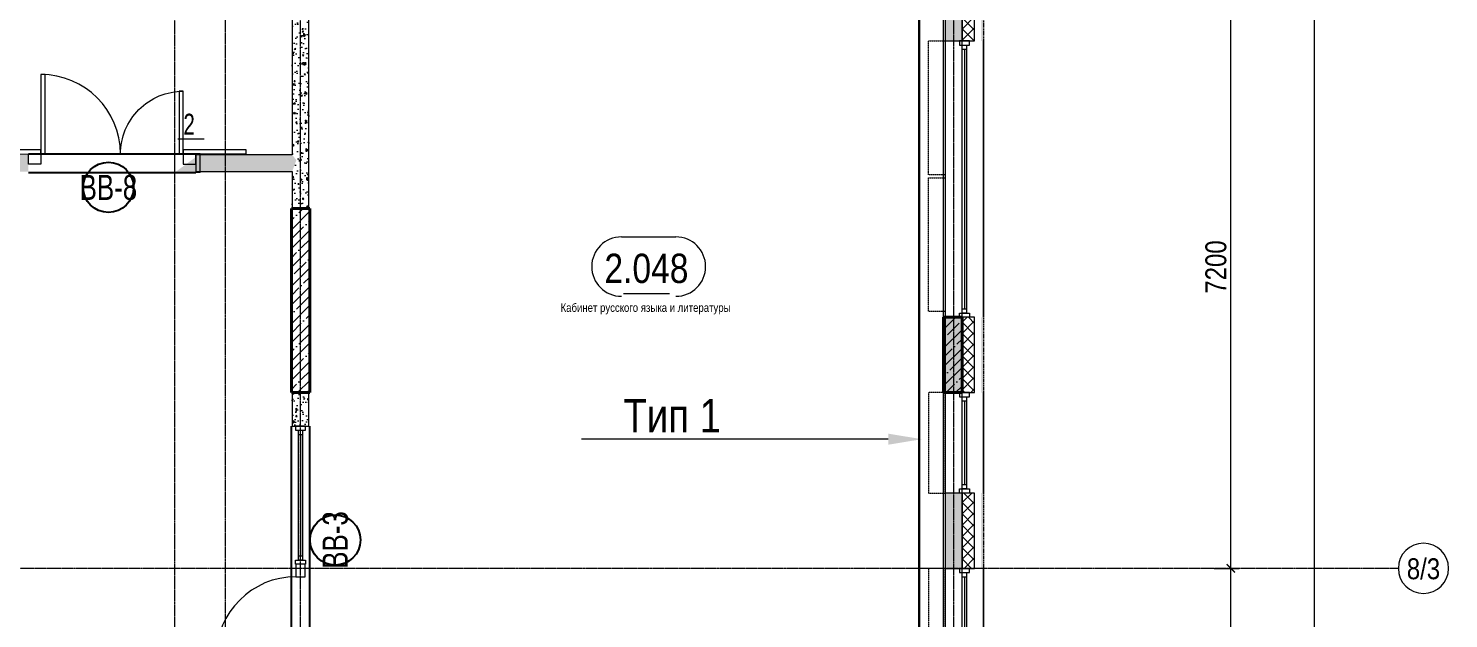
# Model space of a CAD drawing. Header units: millimetres. Extents: x -65509 to 912790, y 446 to 713294.
# Drawn here: x 245745 to 262705, y 147375 to 154425 of the extents above; entities that cross this region are included whole.
import ezdxf
from ezdxf import colors
from ezdxf.entities.mleader import LeaderData, LeaderLine
from ezdxf.enums import TextEntityAlignment as Align
from ezdxf.math import Vec2, Vec3

# ---------------------------------------------------------------- set-up
doc = ezdxf.new("R2010")
doc.units = ezdxf.units.MM
for name, pattern in [('CENTER2', [28.575, 19.05, -3.175, 3.175, -3.175]), ('DASHED', [19.05, 12.7, -6.35]), ('HIDDEN2', [4.7625, 3.175, -1.5875])]:
    doc.linetypes.add(name, pattern=pattern)
doc.layers.get('Defpoints').update_dxf_attribs({"color": 250})
for name, color, linetype, lineweight in [('A-Wall_Материал_Газоблок_Контур', 250, 'Continuous', 0), ('АР_Area', 250, 'Continuous', 5), ('АР_Витраж', 250, 'Continuous', 13), ('АР_Витраж марка', 250, 'Continuous', 9), ('АР_Двери_витраж', 250, 'Continuous', 9), ('АР_Колонны', 250, 'Continuous', 30), ('АР_Окна', 250, 'Continuous', 5), ('АР_Отв. марка', 250, 'Continuous', 9), ('АР_Стены ЖБ', 250, 'Continuous', 35), ('АР_Стены ПЕНОблок', 250, 'Continuous', 20), ('АР_Утеплитель', 250, 'Continuous', 0), ('АР_Штриховка', 250, 'Continuous', 0), ('КМ_Фахверки', 250, 'Continuous', 25), ('Размеры зашивки ГКЛ', 250, 'Continuous', 0), ('РД_Оси_100', 250, 'Continuous', 0), ('РД_Оси_размер', 250, 'Continuous', 0), ('РД_проем_инж перемыч_фахверк', 250, 'Continuous', 18), ('СС_Отверстия', 250, 'Continuous', 9)]:
    doc.layers.add(name, color=color, linetype=linetype, lineweight=lineweight)
doc.layers.add('АР_Делит', color=250, linetype='Continuous', lineweight=0, plot=False)
doc.layers.add('РД_Проем', color=250, linetype='Continuous', lineweight=0, plot=False)
doc.layers.add('АР_Отопительные приборы', color=1, linetype='HIDDEN2', lineweight=0, true_color=0xff0000)
doc.layers.add('Зашивка радиаторов тип 1 (фанера и МДФ)', color=7, linetype='Continuous', lineweight=0, true_color=0x000085)
doc.layers.add('РД_Витраж_вн', color=250, linetype='Continuous')
doc.styles.add('Arial0', font='arial.ttf')
doc.styles.add('Arial_09', font='ARIALN.TTF', dxfattribs={"width": 0.9})
doc.styles.add('style1', font='ARIALN.TTF')
doc.styles.add('ккк', font='isocpeur.ttf', dxfattribs={"width": 0.85, "oblique": 15})
doc.dimstyles.new('Dim100_ареал', dxfattribs={"dimscale": 100, "dimtxt": 2.5, "dimasz": 1, "dimexe": 1, "dimexo": 1, "dimgap": 0.5, "dimtad": 1, "dimzin": 12, "dimdsep": 46, "dimtxsty": 'style1', "dimblk": 'ARCHTICK', "dimcen": 1, "dimdle": 1, "dimclrd": 256, "dimclre": 256, "dimaunit": 1, "dimadec": 0, "dimazin": 3, "dimtfac": 1, "dimtmove": 1, "dimatfit": 3, "dimldrblk": 'OPEN30', "dimfxl": 4, "dimfxlon": 1, "dimtolj": 1, "dimtzin": 0, "dimlwd": 9, "dimlwe": 9, "dimarcsym": 0})
pattern_1 = [(45, (142195.16, 127275.07), (-112.2532, 112.2532), []), (45, (142307.41, 127275.07), (-112.2532, 112.2532), [198.4375, -39.6875, 0, -39.6875])]

# ---------------------------------------------------------------- blocks, each defined once
blk = doc.blocks.new('A-iden')
at = {"linetype": 'Continuous', "lineweight": 5}
blk.add_circle((0, -4), 3, dxfattribs=at)
at = {"color": 0, "linetype": 'Continuous', "lineweight": 20, "style": 'ккк', "width": 0.85}
blk.add_attdef('ID', text='', height=8, dxfattribs=at).set_placement((0.31, -3.85), align=Align.MIDDLE_CENTER)
blk = doc.blocks.new('_ArchTick')
at = {"color": 0, "linetype": 'ByBlock', "const_width": 0.15}
blk.add_lwpolyline([(-0.5, -0.5), (0.5, 0.5)], dxfattribs=at)
blk = doc.blocks.new('*D243')
at = {"layer": 'Defpoints', "color": 0, "transparency": 16777216}
for p in [(116910, 69000), (118910, 69000), (116910, 0)]:
    blk.add_point(p, dxfattribs=at)
at = {"layer": 'РД_Оси_размер', "color": 0, "lineweight": 5, "transparency": 16777216}
for p, q in [((118910, -100), (118910, 69100)), ((118710, 69000), (119010, 69000)), ((118710, 0), (119010, 0))]:
    blk.add_line(p, q, dxfattribs=at)
at = {"layer": 'РД_Оси_размер', "color": 0, "lineweight": 5, "transparency": 16777216, "xscale": 100, "yscale": 100, "zscale": 100}
for p, rotation in [((118910, 69000), 90), ((118910, 0), 270)]:
    blk.add_blockref('_ArchTick', p, dxfattribs=dict(at, rotation=rotation))
at = {"layer": 'РД_Оси_размер', "color": 0, "transparency": 16777216, "insert": (118732, 34500), "char_height": 250, "attachment_point": 5, "rotation": 90, "style": 'style1'}
blk.add_mtext('\\A1;69000', dxfattribs=at)
blk = doc.blocks.new('_Open30')
at = {"color": 0, "linetype": 'ByBlock', "lineweight": -2}
for p, q in [((-1, 0.27), (0, 0)), ((0, 0), (-1, -0.27)), ((0, 0), (-1, 0))]:
    blk.add_line(p, q, dxfattribs=at)
blk = doc.blocks.new('*D350')
at = {"layer": 'Defpoints', "color": 0, "transparency": 16777216}
for p in [(116910, 20700), (117910, 20700), (116910, 18600)]:
    blk.add_point(p, dxfattribs=at)
at = {"layer": 'РД_Оси_размер', "color": 0, "lineweight": 5, "transparency": 16777216}
for p, q in [((117710, 20700), (118010, 20700)), ((117910, 18500), (117910, 20800)), ((117710, 18600), (118010, 18600))]:
    blk.add_line(p, q, dxfattribs=at)
at = {"layer": 'РД_Оси_размер', "color": 0, "lineweight": 5, "transparency": 16777216, "xscale": 100, "yscale": 100, "zscale": 100}
for p, rotation in [((117910, 20700), 90), ((117910, 18600), 270)]:
    blk.add_blockref('_ArchTick', p, dxfattribs=dict(at, rotation=rotation))
at = {"layer": 'РД_Оси_размер', "color": 0, "transparency": 16777216, "insert": (117732, 19650), "char_height": 250, "attachment_point": 5, "rotation": 90, "style": 'style1'}
blk.add_mtext('\\A1;2100', dxfattribs=at)
blk = doc.blocks.new('*D351')
at = {"layer": 'Defpoints', "color": 0, "transparency": 16777216}
for p in [(116910, 27900), (117910, 27900), (116910, 20700)]:
    blk.add_point(p, dxfattribs=at)
at = {"layer": 'РД_Оси_размер', "color": 0, "lineweight": 5, "transparency": 16777216}
for p, q in [((117910, 20600), (117910, 28000)), ((117710, 27900), (118010, 27900)), ((117710, 20700), (118010, 20700))]:
    blk.add_line(p, q, dxfattribs=at)
at = {"layer": 'РД_Оси_размер', "color": 0, "lineweight": 5, "transparency": 16777216, "xscale": 100, "yscale": 100, "zscale": 100}
for p, rotation in [((117910, 27900), 90), ((117910, 20700), 270)]:
    blk.add_blockref('_ArchTick', p, dxfattribs=dict(at, rotation=rotation))
at = {"layer": 'РД_Оси_размер', "color": 0, "transparency": 16777216, "insert": (117732, 24300), "char_height": 250, "attachment_point": 5, "rotation": 90, "style": 'style1'}
blk.add_mtext('\\A1;7200', dxfattribs=at)
blk = doc.blocks.new('MOK-МаркаПом_овал_ареал')
for p, q in [((-2.99, 3.76), (3.52, 3.76)), ((-2.75, -3), (2.75, -3))]:
    blk.add_line(p, q)
for centre, radius, start, end in [((-2.99, 0.21), 3.55, 90, 270), ((3.52, 0.21), 3.55, 270, 90), ((-7.41, 0), 7.16, 0, 0.001)]:
    blk.add_arc(centre, radius, start, end)
at = {"color": 0, "style": 'style1'}
blk.add_attdef('АР-ПОМЕЩЕНИЕ:НОМЕР', text='', height=3, dxfattribs=at).set_placement((0.26, 0), align=Align.MIDDLE)
blk = doc.blocks.new('MOK-МаркаПроема инж.')
blk.add_line((-1.33, -1.75), (1.8, -1.75))
at = {"color": 0, "style": 'Arial0', "width": 0.7}
blk.add_attdef('АР-ПРОЕМ:Коробка', text='', height=2.5, dxfattribs=at).set_placement((0, 0), align=Align.MIDDLE)
blk = doc.blocks.new('МаркаВитража1')
at = {"layer": 'Defpoints'}
blk.add_circle((0, 0), 3, dxfattribs=at)
at = {"color": 0, "linetype": 'ByBlock', "lineweight": -2, "style": 'Arial_09', "width": 0.9}
blk.add_attdef('АР-ОКНО:НАИМЕНОВАНИЕ', text='', height=3, dxfattribs=at).set_placement((0, 0), align=Align.MIDDLE)
blk = doc.blocks.new('СОШ_2200_АР_ОСИ_М100_28.05.24')
at = {"layer": 'АР_Делит', "color": 5, "linetype": 'DASHED'}
blk.add_lwpolyline([(114955, 135155), (114955, -355), (93595.036, -355), (93595.036, 13855), (94145, 13855), (94145, 68320), (66055, 68320), (66055, 13857.73), (83455, 13857.73), (83455, -355), (45245, -355), (45245, 13145), (44695, 13145), (44695, 26755), (45245, 26755), (45245, 68320), (20455, 68320), (20455, 26755), (27955, 26755), (27955, 13145), (-355, 13145), (-355, 100855), (37145, 100855), (37145, 129155)], dxfattribs=at)
at = {"layer": 'РД_Оси_100', "linetype": 'CENTER2'}
for p, q in [((114600, -6155), (114600, 139938.679)), ((119910, 20700), (94200, 20700))]:
    blk.add_line(p, q, dxfattribs=at)
for points in [[(105300, -6155), (105300, 139938.679)], [(105900, 139938.679), (105900, -6155)], [(106800, -6155), (106800, 139938.679)]]:
    blk.add_lwpolyline(points, dxfattribs=at)
at = {"layer": 'РД_Оси_100', "color": 0}
ref = blk.add_blockref('A-iden', (120210, 21100), dxfattribs=dict(at, xscale=-100, yscale=100, zscale=100))
ref.add_attrib('ID', '8/3', dxfattribs={"layer": '0', "linetype": 'Continuous', "height": 250, "style": 'style1'}).set_placement((120210, 20700), align=Align.MIDDLE)
at = {"layer": 'РД_Оси_размер'}
for base, p1, p2, picture, middle in [((118910, 69000), (116910, 0), (116910, 69000), '*D243', (118732.357, 34500)), ((117910, 27900), (116910, 20700), (116910, 27900), '*D351', (117732.357, 24300)), ((117910, 20700), (116910, 18600), (116910, 20700), '*D350', (117732.357, 19650))]:
    dim = blk.add_linear_dim(base=base, p1=p1, p2=p2, angle=90, dimstyle='Dim100_ареал', dxfattribs=at)
    dim.commit()
    dim.dimension.update_dxf_attribs({"geometry": picture, "text_midpoint": middle})

msp = doc.modelspace()

# ---------------------------------------------------------------- hatches: boundary and pattern name
at = {"layer": 'АР_Штриховка', "linetype": 'Continuous', "lineweight": 0}
h = msp.add_hatch(dxfattribs=at)
h.set_pattern_fill('AR-CONC', color=256, angle=-360, style=0)
h.set_pattern_definition([(50, (142195.16, 127275.07), (182.18467, -15.93909), [19.05, -209.55]), (355, (142195.16, 127275.07), (-35.24342, 191.05685), [15.24, -167.64058]), (100.45144, (142210.34, 127273.74), (146.94125, 175.11775), [16.19, -178.09024]), (46.1842, (142195.16, 127325.87), (271.07904, -42.04233), [28.575, -314.325]), (96.63556, (142217.75, 127322.37), (237.40413, 247.4261), [24.285, -267.1356]), (351.18415, (142195.16, 127325.87), (237.40413, 247.4261), [22.85997, -251.45973]), (21, (142220.56, 127313.17), (151.6144, -102.2652), [19.05, -209.55]), (326, (142220.56, 127313.17), (61.80203, 184.18797), [15.24, -167.64]), (71.45145, (142233.2, 127304.65), (213.41642, 81.92277), [16.19, -178.08994]), (37.5, (142195.16, 127275.07), (3.088603, 84.55504), [0, -165.608, 0, -170.18, 0, -168.275]), (7.5, (142195.16, 127275.07), (66.81966, 100.180575), [0, -97.028, 0, -161.798, 0, -64.135]), (327.5, (142138.515, 127275.07), (135.590595, -5.728744), [0, -63.5, 0, -198.12, 0, -262.89]), (317.5, (142113.12, 127275.07), (148.12918, 25.42649), [0, -82.55, 0, -131.572, 0, -186.69])])
h.paths.add_polyline_path([(256895.157, 164375.073), (256695.157, 164375.073), (256695.157, 163575.073), (256895.157, 163575.073)], flags=0)
h.paths.add_polyline_path([(256895.157, 160275.073), (256695.157, 160275.073), (256695.157, 159375.073), (256895.157, 159375.073)], flags=0)
h.paths.add_polyline_path([(256895.157, 158175.073), (256695.157, 158175.073), (256695.157, 157275.073), (256895.157, 157275.073)], flags=0)
h.paths.add_polyline_path([(256895.157, 156075.073), (256695.157, 156075.073), (256695.157, 154275.073), (256895.157, 154275.073)], flags=0)
h.paths.add_polyline_path([(256895.157, 150975.073), (256695.157, 150975.073), (256695.157, 150075.073), (256895.157, 150075.073)], flags=0)
h.paths.add_polyline_path([(256895.157, 148875.073), (256695.157, 148875.073), (256695.157, 147975.073), (256895.157, 147975.073)], flags=0)
h.paths.add_polyline_path([(256895.157, 146775.073), (256695.157, 146775.073), (256695.157, 144975.073), (256895.157, 144975.073)], flags=0)
h.paths.add_polyline_path([(256895.157, 141675.073), (256695.157, 141675.073), (256695.157, 140775.073), (256895.157, 140775.073)], flags=0)
h.paths.add_polyline_path([(256895.157, 139575.073), (256695.157, 139575.073), (256695.157, 138675.073), (256895.157, 138675.073)], flags=0)
h.paths.add_polyline_path([(256895.157, 137475.073), (256695.157, 137475.073), (256695.157, 135575.073), (256895.157, 135575.073)], flags=0)
h.paths.add_polyline_path([(256895.157, 132275.073), (256695.157, 132275.073), (256695.157, 131375.073), (256895.157, 131375.073)], flags=0)
h.paths.add_polyline_path([(256895.157, 130175.073), (256695.157, 130175.073), (256695.157, 129275.073), (256895.157, 129275.073)], flags=0)
h.paths.add_polyline_path([(256895.157, 128075.073), (256695.157, 128075.073), (256695.157, 127375.073), (256895.157, 127175.073)], flags=0)
h = msp.add_hatch(dxfattribs=at)
h.set_pattern_fill('ANSI37', color=256, scale=30, angle=-360, style=0)
h.set_pattern_definition([(45, (142195.16, 127275.07), (-67.35192, 67.35192), []), (135, (142195.16, 127275.07), (-67.35192, -67.35192), [])])
h.paths.add_polyline_path([(257045.157, 164375.073), (256895.157, 164375.073), (256895.157, 163575.073), (257045.157, 163575.073)], flags=0)
h.paths.add_polyline_path([(257045.157, 160275.073), (256895.157, 160275.073), (256895.157, 159375.073), (257045.157, 159375.073)], flags=0)
h.paths.add_polyline_path([(257045.157, 158175.073), (256895.157, 158175.073), (256895.157, 157275.073), (257045.157, 157275.073)], flags=0)
h.paths.add_polyline_path([(257045.157, 156075.073), (256895.157, 156075.073), (256895.157, 154275.073), (257045.157, 154275.073)], flags=0)
h.paths.add_polyline_path([(257045.157, 150975.073), (256895.157, 150975.073), (256895.157, 150075.073), (257045.157, 150075.073)], flags=0)
h.paths.add_polyline_path([(257045.157, 148875.073), (256895.157, 148875.073), (256895.157, 147975.073), (257045.157, 147975.073)], flags=0)
h.paths.add_polyline_path([(257045.157, 146775.073), (256895.157, 146775.073), (256895.157, 144975.073), (257045.157, 144975.073)], flags=0)
h.paths.add_polyline_path([(257045.157, 141675.073), (256895.157, 141675.073), (256895.157, 140775.073), (257045.157, 140775.073)], flags=0)
h.paths.add_polyline_path([(257045.157, 139575.073), (256895.157, 139575.073), (256895.157, 138675.073), (257045.157, 138675.073)], flags=0)
h.paths.add_polyline_path([(257045.157, 137475.073), (256895.157, 137475.073), (256895.157, 135575.073), (257045.157, 135575.073)], flags=0)
h.paths.add_polyline_path([(257045.157, 132275.073), (256895.157, 132275.073), (256895.157, 131375.073), (257045.157, 131375.073)], flags=0)
h.paths.add_polyline_path([(257045.157, 130175.073), (256895.157, 130175.073), (256895.157, 129275.073), (257045.157, 129275.073)], flags=0)
h.paths.add_polyline_path([(257045.157, 128075.073), (256895.157, 128075.073), (256895.157, 127175.073), (257045.157, 127025.073)], flags=0)
h = msp.add_hatch(dxfattribs=at)
h.set_pattern_fill('_U', color=256, angle=-360, style=0, pattern_type=0)
h.set_pattern_definition([(360, (142195.1574, 127275.0729), (-4e-16, 1), [])])
h.paths.add_polyline_path([(257150.157, 164375.073), (257125.157, 164375.073), (257125.157, 163575.073), (257150.157, 163575.073)], flags=0)
h.paths.add_polyline_path([(257150.157, 160275.073), (257125.157, 160275.073), (257125.157, 159375.073), (257150.157, 159375.073)], flags=0)
h.paths.add_polyline_path([(257150.157, 158175.073), (257125.157, 158175.073), (257125.157, 157275.073), (257150.157, 157275.073)], flags=0)
h.paths.add_polyline_path([(257150.157, 156075.073), (257125.157, 156075.073), (257125.157, 154275.073), (257150.157, 154275.073)], flags=0)
h.paths.add_polyline_path([(257150.157, 150975.073), (257125.157, 150975.073), (257125.157, 150075.073), (257150.157, 150075.073)], flags=0)
h.paths.add_polyline_path([(257150.157, 148875.073), (257125.157, 148875.073), (257125.157, 147975.073), (257150.157, 147975.073)], flags=0)
h.paths.add_polyline_path([(257150.157, 146775.073), (257125.157, 146775.073), (257125.157, 144975.073), (257150.157, 144975.073)], flags=0)
h.paths.add_polyline_path([(257150.157, 141675.073), (257125.157, 141675.073), (257125.157, 140775.073), (257150.157, 140775.073)], flags=0)
h.paths.add_polyline_path([(257150.157, 139575.073), (257125.157, 139575.073), (257125.157, 138675.073), (257150.157, 138675.073)], flags=0)
h.paths.add_polyline_path([(257150.157, 137475.073), (257125.157, 137475.073), (257125.157, 135575.073), (257150.157, 135575.073)], flags=0)
h.paths.add_polyline_path([(257150.157, 132275.073), (257125.157, 132275.073), (257125.157, 131375.073), (257150.157, 131375.073)], flags=0)
h.paths.add_polyline_path([(257150.157, 130175.073), (257125.157, 130175.073), (257125.157, 129275.073), (257150.157, 129275.073)], flags=0)
h.paths.add_polyline_path([(257150.157, 128075.073), (257125.157, 128075.073), (257125.157, 126945.073), (257150.157, 126920.073)], flags=0)
h = msp.add_hatch(dxfattribs=at)
h.set_pattern_fill('AR-CONC', color=256, angle=-315, style=0)
h.set_pattern_definition([(95, (142195.16, 127275.07), (140.09465, 117.55338), [19.05, -209.55]), (40, (142195.16, 127275.07), (-160.01845, 110.17673), [15.24, -167.64058]), (145.45144, (142206.83, 127284.87), (-19.9238, 227.7301), [16.19, -178.09024]), (91.1842, (142159.24, 127311), (221.41024, 161.9534), [28.575, -314.325]), (141.63556, (142177.7, 127324.5), (-7.0866, 342.82676), [24.285, -267.1356]), (36.18415, (142159.24, 127311), (-7.0866, 342.82676), [22.86, -251.4597]), (66, (142186.18, 127319.97), (179.51998, 34.89515), [19.05, -209.55]), (11, (142186.18, 127319.97), (-86.53993, 173.9412), [15.24, -167.64]), (116.45145, (142201.14, 127322.88), (92.98005, 208.83634), [16.19, -178.08994]), (82.5, (142195.16, 127275.07), (-57.60547, 61.973414), [0, -165.608, 0, -170.18, 0, -168.275]), (52.5, (142195.16, 127275.07), (-23.58973, 118.087), [0, -97.028, 0, -161.798, 0, -64.135]), (12.5, (142155.105, 127235.02), (99.927863, 91.826196), [0, -63.5, 0, -198.12, 0, -262.89]), (2.5, (142137.14, 127217.06), (86.7639, 122.72239), [0, -82.55, 0, -131.572, 0, -186.69])])
h.paths.add_polyline_path([(249095.16, 154576.073), (248895.16, 154576.073), (248895.158, 152915.073), (248945.158, 152851.739), (249095.158, 152925.073)], flags=0)
h.paths.add_polyline_path([(249095.158, 152925.073), (248945.158, 152851.739), (248895.158, 152715.073), (248895.157, 152275.073), (249095.157, 152275.073)], flags=0)
h = msp.add_hatch(dxfattribs=at)
h.set_pattern_fill('AR-CONC', color=256, angle=45, style=0)
h.set_pattern_definition([(95, (142195.16, 127275.07), (140.09465, 117.55338), [19.05, -209.55]), (40, (142195.16, 127275.07), (-160.01845, 110.17673), [15.24, -167.64058]), (145.45144, (142206.83, 127284.87), (-19.9238, 227.7301), [16.19, -178.09024]), (91.1842, (142159.24, 127311), (221.41024, 161.9534), [28.575, -314.325]), (141.63556, (142177.7, 127324.5), (-7.0866, 342.82676), [24.285, -267.1356]), (36.18415, (142159.24, 127311), (-7.0866, 342.82676), [22.86, -251.4597]), (66, (142186.18, 127319.97), (179.51998, 34.89515), [19.05, -209.55]), (11, (142186.18, 127319.97), (-86.53993, 173.9412), [15.24, -167.64]), (116.45145, (142201.14, 127322.88), (92.98005, 208.83634), [16.19, -178.08994]), (82.5, (142195.16, 127275.07), (-57.60547, 61.973414), [0, -165.608, 0, -170.18, 0, -168.275]), (52.5, (142195.16, 127275.07), (-23.58973, 118.087), [0, -97.028, 0, -161.798, 0, -64.135]), (12.5, (142155.105, 127235.02), (99.927863, 91.826196), [0, -63.5, 0, -198.12, 0, -262.89]), (2.5, (142137.14, 127217.06), (86.7639, 122.72239), [0, -82.55, 0, -131.572, 0, -186.69])])
h.paths.add_polyline_path([(248895.158, 152715.073), (248945.158, 152851.739), (248895.158, 152915.073), (247745.162, 152915.073), (247745.162, 152715.073)], flags=0)
h.paths.add_polyline_path([(245745.153, 152715.073), (245745.153, 152915.073), (244595.157, 152915.073), (244545.157, 152851.74), (244595.157, 152715.073)], flags=0)
at = {"layer": 'АР_Штриховка', "linetype": 'Continuous', "lineweight": 5}
h = msp.add_hatch(dxfattribs=at)
h.set_pattern_fill('ANSI35', color=256, scale=25, style=0)
h.set_pattern_definition(pattern_1)
h.paths.add_polyline_path([(249105.157, 152275.073), (248885.157, 152275.073), (248885.157, 150075.073), (249105.157, 150075.073)], flags=0)
h = msp.add_hatch(dxfattribs=at)
h.set_pattern_fill('ANSI35', color=256, scale=25, style=0)
h.set_pattern_definition(pattern_1)
h.paths.add_polyline_path([(256895.157, 150975.073), (256675.157, 150975.073), (256675.157, 150075.073), (256895.157, 150075.073)], flags=0)
at = {"layer": 'АР_Штриховка', "linetype": 'Continuous', "lineweight": 0}
h = msp.add_hatch(dxfattribs=at)
h.set_pattern_fill('AR-CONC', color=256, angle=-315, style=0)
h.set_pattern_definition([(95, (142195.16, 127275.07), (140.09465, 117.55338), [19.05, -209.55]), (40, (142195.16, 127275.07), (-160.01845, 110.17673), [15.24, -167.64058]), (145.45144, (142206.83, 127284.87), (-19.9238, 227.7301), [16.19, -178.09024]), (91.1842, (142159.24, 127311), (221.41024, 161.9534), [28.575, -314.325]), (141.63556, (142177.7, 127324.5), (-7.0866, 342.82676), [24.285, -267.1356]), (36.18415, (142159.24, 127311), (-7.0866, 342.82676), [22.86, -251.4597]), (66, (142186.18, 127319.97), (179.51998, 34.89515), [19.05, -209.55]), (11, (142186.18, 127319.97), (-86.53993, 173.9412), [15.24, -167.64]), (116.45145, (142201.14, 127322.88), (92.98005, 208.83634), [16.19, -178.08994]), (82.5, (142195.16, 127275.07), (-57.60547, 61.973414), [0, -165.608, 0, -170.18, 0, -168.275]), (52.5, (142195.16, 127275.07), (-23.58973, 118.087), [0, -97.028, 0, -161.798, 0, -64.135]), (12.5, (142155.105, 127235.02), (99.927863, 91.826196), [0, -63.5, 0, -198.12, 0, -262.89]), (2.5, (142137.14, 127217.06), (86.7639, 122.72239), [0, -82.55, 0, -131.572, 0, -186.69])])
h.paths.add_polyline_path([(249095.157, 150075.073), (248895.157, 150075.073), (248895.157, 149675.073), (249095.157, 149675.073)], flags=0)
h.paths.add_polyline_path([(249095.157, 146775.073), (248895.157, 146775.073), (248895.157, 146475.073), (249095.157, 146475.073)], flags=0)
at = {"layer": 'СС_Отверстия', "linetype": 'Continuous', "lineweight": 5}
for points in [[(247495.157, 152705.073), (247795.157, 152705.073), (247645.157, 152815.073)], [(247795.157, 152705.073), (247795.157, 152925.073), (247645.157, 152815.073)]]:
    msp.add_hatch(color=256, dxfattribs=at).paths.add_polyline_path(points, flags=0)

# ---------------------------------------------------------------- linework, layer by layer
at = {"layer": 'A-Wall_Материал_Газоблок_Контур', "linetype": 'Continuous', "lineweight": 0}
for p, q in [((256695.157, 154275.073), (256695.157, 150975.073)), ((257150.157, 150975.073), (257150.157, 154275.073)), ((256695.157, 150075.073), (256695.157, 148875.073)), ((257150.157, 148875.073), (257150.157, 150075.073)), ((256695.157, 147975.073), (256695.157, 146775.073)), ((257150.157, 146775.073), (257150.157, 147975.073))]:
    msp.add_line(p, q, dxfattribs=at)
at = {"layer": 'АР_Витраж', "linetype": 'Continuous', "lineweight": 5}
for p, q in [((248885.157, 149675.073), (248885.157, 148025.073)), ((249105.157, 149675.073), (249105.157, 148025.073))]:
    msp.add_line(p, q, dxfattribs=at)
at = {"layer": 'АР_Витраж', "linetype": 'Continuous', "lineweight": 13}
for p, q in [((248970.157, 149575.073), (249020.157, 149575.073)), ((248995.157, 149575.073), (248995.157, 148125.073)), ((248970.157, 148125.073), (249020.157, 148125.073))]:
    msp.add_line(p, q, dxfattribs=at)
for points in [[(249055.157, 149625.073), (249055.157, 149675.073), (248935.157, 149675.073), (248935.157, 149625.073)], [(248970.157, 149625.073), (249020.157, 149625.073), (249020.157, 148075.073), (248970.157, 148075.073)], [(249055.157, 148075.073), (249055.157, 148025.073), (248935.157, 148025.073), (248935.157, 148075.073)]]:
    msp.add_lwpolyline(points, close=True, dxfattribs=at)
at = {"layer": 'АР_Двери_витраж', "linetype": 'Continuous', "lineweight": 9}
for points in [[(245895.153, 152925.073), (245945.153, 152925.073), (245945.153, 153875.073), (245895.153, 153875.073)], [(247595.153, 153675.073), (247545.153, 153675.073), (247545.153, 152925.073), (247595.153, 152925.073)], [(245895.153, 152805.073), (245745.153, 152805.073), (245745.153, 152925.073), (245895.153, 152925.073)], [(247595.153, 152805.073), (247745.153, 152805.073), (247745.153, 152925.073), (247595.153, 152925.073)], [(249050.157, 147875.073), (249050.157, 148025.073), (248940.157, 148025.073), (248940.157, 147875.073)]]:
    msp.add_lwpolyline(points, close=True, dxfattribs=at)
at = {"layer": 'АР_Двери_витраж'}
for points in [[(244945.153, 152924.585), (245895.153, 152925.073), (245895.153, 152975.073), (244945.153, 152974.585)], [(247595.153, 152924.988), (248345.153, 152925.476), (248345.153, 152975.476), (247595.153, 152974.988)]]:
    msp.add_lwpolyline(points, close=True, dxfattribs=at)
at = {"layer": 'АР_Двери_витраж', "linetype": 'Continuous', "lineweight": 9}
for centre, start, end in [((245895.153, 152925.073), 359.9999982, 89.9999982), ((248940.157, 146925.073), 90, 180)]:
    msp.add_arc(centre, 950, start, end, dxfattribs=at)
at = {"layer": 'АР_Двери_витраж', "linetype": 'Continuous', "lineweight": 9, "extrusion": (0, 0, -1)}
msp.add_arc((-247595.153, 152925.073), 750, 0.0000018, 90.0000018, dxfattribs=at)
at = {"layer": 'АР_Колонны', "linetype": 'HIDDEN2', "lineweight": 25}
for p, q in [((248885.157, 152275.073), (249105.157, 152275.073)), ((248885.157, 150075.073), (248885.157, 152275.073)), ((249105.157, 152275.073), (249105.157, 150075.073)), ((256675.157, 150975.073), (256895.157, 150975.073)), ((256675.157, 150075.073), (256675.157, 150975.073)), ((256895.157, 150975.073), (256895.157, 150075.073)), ((249105.157, 150075.073), (248885.157, 150075.073)), ((256895.157, 150075.073), (256675.157, 150075.073))]:
    msp.add_line(p, q, dxfattribs=at)
at = {"layer": 'АР_Колонны', "linetype": 'Continuous', "lineweight": 35}
for p, q in [((248885.157, 150075.073), (248885.157, 152275.073)), ((248885.157, 152275.073), (249105.157, 152275.073)), ((249105.157, 150075.073), (249105.157, 152275.073)), ((256675.157, 150075.073), (256675.157, 150975.073)), ((256675.157, 150975.073), (256895.157, 150975.073)), ((256895.157, 150075.073), (256895.157, 150975.073)), ((248885.157, 150075.073), (249105.157, 150075.073)), ((256675.157, 150075.073), (256895.157, 150075.073))]:
    msp.add_line(p, q, dxfattribs=at)
at = {"layer": 'АР_Окна', "linetype": 'Continuous', "lineweight": 5}
for p, q in [((256695.157, 154275.073), (256695.157, 150975.073)), ((256897.657, 154175.073), (256947.657, 154175.073)), ((256922.657, 154175.073), (256922.657, 151075.073)), ((257150.157, 154275.073), (257150.157, 150975.073)), ((256897.657, 151075.073), (256947.657, 151075.073)), ((256695.157, 150075.073), (256695.157, 148875.073)), ((256897.657, 149975.073), (256947.657, 149975.073)), ((256922.657, 149975.073), (256922.657, 148975.073)), ((257150.157, 150075.073), (257150.157, 148875.073)), ((256897.657, 148975.073), (256947.657, 148975.073)), ((256695.157, 147975.073), (256695.157, 146775.073)), ((257150.157, 147975.073), (257150.157, 146775.073)), ((256897.657, 147875.073), (256947.657, 147875.073)), ((256922.657, 147875.073), (256922.657, 146875.073))]:
    msp.add_line(p, q, dxfattribs=at)
for points in [[(256982.657, 154225.073), (256982.657, 154275.073), (256862.657, 154275.073), (256862.657, 154225.073)], [(256897.657, 154225.073), (256947.657, 154225.073), (256947.657, 151025.073), (256897.657, 151025.073)], [(256982.657, 151025.073), (256982.657, 150975.073), (256862.657, 150975.073), (256862.657, 151025.073)], [(256982.657, 150025.073), (256982.657, 150075.073), (256862.657, 150075.073), (256862.657, 150025.073)], [(256897.657, 150025.073), (256947.657, 150025.073), (256947.657, 148925.073), (256897.657, 148925.073)], [(256982.657, 148925.073), (256982.657, 148875.073), (256862.657, 148875.073), (256862.657, 148925.073)], [(256982.657, 147925.073), (256982.657, 147975.073), (256862.657, 147975.073), (256862.657, 147925.073)], [(256897.657, 147925.073), (256947.657, 147925.073), (256947.657, 146825.073), (256897.657, 146825.073)]]:
    msp.add_lwpolyline(points, close=True, dxfattribs=at)
at = {"layer": 'АР_Отопительные приборы'}
for points in [[(256695.157, 152674.81), (256495.157, 152674.81), (256495.157, 154274.81), (256695.157, 154274.81)], [(256695.157, 151041.655), (256495.157, 151041.655), (256495.157, 152641.655), (256695.157, 152641.655)], [(256695.157, 150075.073), (256495.157, 150075.073), (256495.157, 148875.073), (256695.157, 148875.073)], [(256695.157, 147975.073), (256495.157, 147975.073), (256495.157, 146775.073), (256695.157, 146775.073)]]:
    msp.add_lwpolyline(points, close=True, dxfattribs=at)
at = {"layer": 'АР_Стены ЖБ', "linetype": 'Continuous', "lineweight": 40}
for p, q in [((249105.157, 152275.073), (248885.157, 152275.073)), ((248885.157, 152275.073), (248885.157, 150075.073)), ((249105.157, 150075.073), (249105.157, 152275.073)), ((256895.157, 150975.073), (256675.157, 150975.073)), ((256675.157, 150975.073), (256675.157, 150075.073)), ((256895.157, 150075.073), (256895.157, 150975.073)), ((248885.157, 150075.073), (249105.157, 150075.073)), ((256675.157, 150075.073), (256895.157, 150075.073))]:
    msp.add_line(p, q, dxfattribs=at)
at = {"layer": 'АР_Стены ПЕНОблок', "linetype": 'Continuous', "lineweight": 20}
for p, q in [((256695.157, 156075.073), (256695.157, 154275.073)), ((256895.157, 154275.073), (256895.157, 156075.073)), ((248895.16, 154576.073), (248895.158, 152915.073)), ((249095.157, 152275.073), (249095.16, 154576.073)), ((256695.157, 154275.073), (256895.157, 154275.073)), ((248895.158, 152915.073), (247745.162, 152915.073)), ((247745.162, 152915.073), (247745.162, 152715.073)), ((247745.162, 152715.073), (248895.158, 152715.073)), ((248895.158, 152715.073), (248895.157, 152275.073)), ((248895.157, 152275.073), (249095.157, 152275.073)), ((256895.157, 150975.073), (256695.157, 150975.073)), ((256695.157, 150975.073), (256695.157, 150075.073)), ((256895.157, 150075.073), (256895.157, 150975.073)), ((249095.157, 150075.073), (248895.157, 150075.073)), ((248895.157, 150075.073), (248895.157, 149675.073)), ((249095.157, 149675.073), (249095.157, 150075.073)), ((256695.157, 150075.073), (256895.157, 150075.073)), ((248895.157, 149675.073), (249095.157, 149675.073)), ((256895.157, 148875.073), (256695.157, 148875.073)), ((256695.157, 148875.073), (256695.157, 147975.073)), ((256895.157, 147975.073), (256895.157, 148875.073)), ((256695.157, 147975.073), (256895.157, 147975.073))]:
    msp.add_line(p, q, dxfattribs=at)
at = {"layer": 'АР_Утеплитель', "linetype": 'Continuous', "lineweight": 0}
for p, q in [((256895.157, 156075.073), (256895.157, 154275.073)), ((257045.157, 154275.073), (257045.157, 156075.073)), ((256895.157, 154275.073), (257045.157, 154275.073)), ((257045.157, 150975.073), (256895.157, 150975.073)), ((256895.157, 150975.073), (256895.157, 150075.073)), ((257045.157, 150075.073), (257045.157, 150975.073)), ((256895.157, 150075.073), (257045.157, 150075.073)), ((257045.157, 148875.073), (256895.157, 148875.073)), ((256895.157, 148875.073), (256895.157, 147975.073)), ((257045.157, 147975.073), (257045.157, 148875.073)), ((256895.157, 147975.073), (257045.157, 147975.073))]:
    msp.add_line(p, q, dxfattribs=at)
at = {"layer": 'Зашивка радиаторов тип 1 (фанера и МДФ)', "linetype": 'Continuous', "lineweight": 0}
for p, q in [((256375.156, 155075.073), (256375.157, 145975.073)), ((256387.656, 155075.073), (256387.657, 145975.073)), ((256387.657, 145975.073), (256387.656, 155075.073)), ((256675.157, 145975.073), (256675.156, 155075.073))]:
    msp.add_line(p, q, dxfattribs=at)
at = {"layer": 'КМ_Фахверки', "lineweight": 5}
msp.add_lwpolyline([(212895.157, 195850.073), (236595.157, 195849.49), (236595.157, 127175.073), (256895.157, 127175.073), (256895.126, 262175.073), (215195.161, 262175.073), (215195.161, 256175.073), (179595.157, 256175.073), (179595.157, 227875.073), (142095.157, 227875.073), (142095.157, 140675.073), (169895.157, 140675.073), (169895.157, 153775.073), (162395.157, 153775.073), (162395.157, 195850.073), (187695.157, 195850.073), (187695.157, 127175.073), (225395.157, 127175.073), (225395.157, 140875.073), (207995.156, 140875.08), (207995.156, 195850.073), (212896.745, 195850.073)], dxfattribs=at)
at = {"layer": 'РД_Витраж_вн', "linetype": 'Continuous', "lineweight": -3}
for p, q in [((245745.162, 152925.073), (247745.162, 152925.073)), ((245745.162, 152705.073), (247745.162, 152705.073)), ((248885.157, 146775.073), (248885.157, 149675.073)), ((249105.157, 146775.073), (249105.157, 149675.073))]:
    msp.add_line(p, q, dxfattribs=at)
at = {"layer": 'РД_Проем', "linetype": 'Continuous', "lineweight": 0}
for p, q in [((245745.162, 152925.073), (247745.162, 152925.073)), ((245745.162, 152705.073), (247745.162, 152705.073)), ((248885.157, 146775.073), (248885.157, 149675.073)), ((249105.157, 146775.073), (249105.157, 149675.073))]:
    msp.add_line(p, q, dxfattribs=at)
at = {"layer": 'РД_проем_инж перемыч_фахверк', "linetype": 'Continuous', "lineweight": 18}
for p, q in [((245745.162, 152925.073), (247745.162, 152925.073)), ((245745.162, 152705.073), (247745.162, 152705.073)), ((248885.157, 149675.073), (248885.157, 146775.073)), ((249105.157, 149675.073), (249105.157, 146775.073))]:
    msp.add_line(p, q, dxfattribs=at)
at = {"layer": 'СС_Отверстия', "linetype": 'Continuous', "lineweight": 9}
for p, q in [((247795.157, 152925.073), (247495.157, 152925.073)), ((247495.157, 152705.073), (247495.157, 152925.073)), ((247795.157, 152705.073), (247795.157, 152925.073)), ((247795.157, 152705.073), (247495.157, 152705.073))]:
    msp.add_line(p, q, dxfattribs=at)

# ---------------------------------------------------------------- block references
at = {"layer": 'АР_Area', "linetype": 'Continuous', "lineweight": 5}
ref = msp.add_blockref('MOK-МаркаПом_овал_ареал', (253125.809, 151558.963), dxfattribs=dict(at, xscale=100, yscale=100, zscale=100))
ref.add_attrib('АР-ПОМЕЩЕНИЕ:НОМЕР', '2.048', dxfattribs={"layer": '0', "color": 0, "height": 350, "style": 'style1'}).set_placement((253125.809, 151558.963), align=Align.MIDDLE)
ref.add_attrib('АР-ПОМЕЩЕНИЕ:НАИМЕНОВАНИЕ', 'Кабинет русского языка и литературы', dxfattribs={"layer": 'Defpoints', "color": 2, "height": 100, "style": 'style1'}).set_placement((253116.394, 151077.57), align=Align.MIDDLE)
at = {"layer": 'АР_Витраж марка', "linetype": 'Continuous', "lineweight": 9, "xscale": 100, "yscale": 100, "zscale": 100}
msp.add_blockref('МаркаВитража1', (246700.634, 152525.94), dxfattribs=at).add_auto_attribs({'АР-ОКНО:НАИМЕНОВАНИЕ': 'ВВ-8'})
at = {"layer": 'АР_Витраж марка', "linetype": 'Continuous', "lineweight": 9, "xscale": 100, "yscale": 100, "zscale": 100, "rotation": 89.99999999999999}
msp.add_blockref('МаркаВитража1', (249409.244, 148314.283), dxfattribs=at).add_auto_attribs({'АР-ОКНО:НАИМЕНОВАНИЕ': 'ВВ-3'})
at = {"layer": 'АР_Отв. марка', "linetype": 'Continuous', "lineweight": 9, "xscale": 100, "yscale": 100, "zscale": 100}
msp.add_blockref('MOK-МаркаПроема инж.', (247664.598, 153282.503, 580), dxfattribs=at).add_auto_attribs({'АР-ПРОЕМ:Коробка': '2'})
at = {"layer": 'РД_Оси_100'}
msp.add_blockref('СОШ_2200_АР_ОСИ_М100_28.05.24', (142195.157, 127275.073), dxfattribs=at)

# ---------------------------------------------------------------- leaders
at = {"layer": 'Размеры зашивки ГКЛ'}
ml = msp.add_multileader_mtext('Standard', dxfattribs=at)
ml.set_content('\\pxsm1;Тип 1 ', color=(0, 0, 138), style='style1')
ml.set_leader_properties(color=256, linetype='ByLayer', lineweight=9)
ml.build(insert=Vec2(0, 0))
ml.multileader.update_dxf_attribs({"has_dogleg": 0, "text_left_attachment_type": 6, "text_right_attachment_type": 6, "text_bottom_attachment_type": 10, "dogleg_length": 25, "arrow_head_size": 400})
ctx = ml.context
ctx.base_point, ctx.char_height, ctx.arrow_head_size, ctx.landing_gap_size, ctx.plane_origin = Vec3(252799.437, 149518.199), 400, 400, 50, Vec3(246985.574, 156488.764)
ctx.left_attachment, ctx.right_attachment, ctx.top_attachment = 6, 6, 10
notes = []
notes.append((ctx, [(1, (1, 1, 0), (253994.833, 149518.199), (-1, 0), 25, [(1, [(256414.449, 149518.199)], 0, [])])]))
ctx.mtext.insert, ctx.mtext.width, ctx.mtext.defined_height, ctx.mtext.line_spacing_factor, ctx.mtext.flow_direction = Vec3(252849.437, 149998.199), 1668.44707, 600, 0.3, 5
for ctx, leaders in notes:
    for number, flags, end, landing, length, lines in leaders:
        leader = LeaderData()
        leader.index, (leader.has_last_leader_line, leader.has_dogleg_vector, leader.attachment_direction) = number, flags
        leader.last_leader_point, leader.dogleg_vector, leader.dogleg_length = Vec3(end), Vec3(landing), length
        for number, points, colour, breaks in lines:
            line = LeaderLine()
            line.index, line.vertices, line.color, line.breaks = number, Vec3.list(points), colors.encode_raw_color(colour), breaks
            leader.lines.append(line)
        ctx.leaders.append(leader)

doc.saveas('drawing.dxf')
